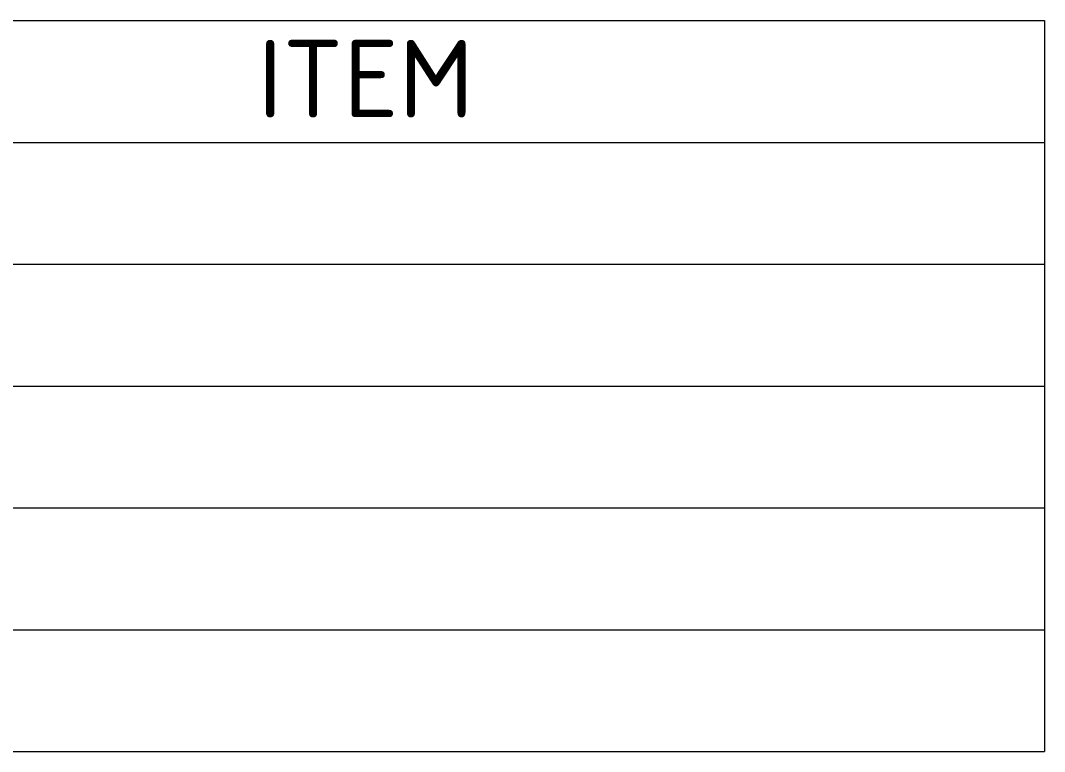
# Model space of a CAD drawing. Extents: x 23 to 417, y 3 to 294.
# Drawn here: x 234.15 to 260.55, y 52.59 to 71.45 of the extents above; entities that cross this region are included whole.
import ezdxf
from ezdxf.enums import TextEntityAlignment as Align

# ---------------------------------------------------------------- set-up
doc = ezdxf.new("R2010")
doc.units = 0
doc.layers.get('0').update_dxf_attribs({"lineweight": 13})
doc.styles.get("Standard").update_dxf_attribs({"font": 'isocp.shx'})

# ---------------------------------------------------------------- blocks, each defined once
blk = doc.blocks.new('BLOCK2364')
at = {"color": 7, "lineweight": 13}
for p, q in [((116.243, 3.467), (161.243, 3.467)), ((116.243, 0.324), (161.243, 0.324)), ((116.243, -2.818), (161.243, -2.818)), ((116.243, -5.961), (161.243, -5.961)), ((116.243, -9.104), (161.243, -9.104)), ((116.243, -12.247), (161.243, -12.247)), ((116.243, -15.39), (161.243, -15.39))]:
    blk.add_line(p, q, dxfattribs=at)
at = {"color": 7, "lineweight": 13, "ltscale": 0.471429}
blk.add_line((161.243, 3.467), (161.243, -15.39), dxfattribs=at)
at = {"color": 7, "lineweight": 13}
blk.add_text('ITEM', height=2, dxfattribs=at).set_placement((140.957, 0.967), (146.528, 0.967), align=Align.FIT)

msp = doc.modelspace()

# ---------------------------------------------------------------- block references
at = {"lineweight": 0}
msp.add_blockref('BLOCK2364', (99.307, 67.981), dxfattribs=at)

doc.saveas('drawing.dxf')
